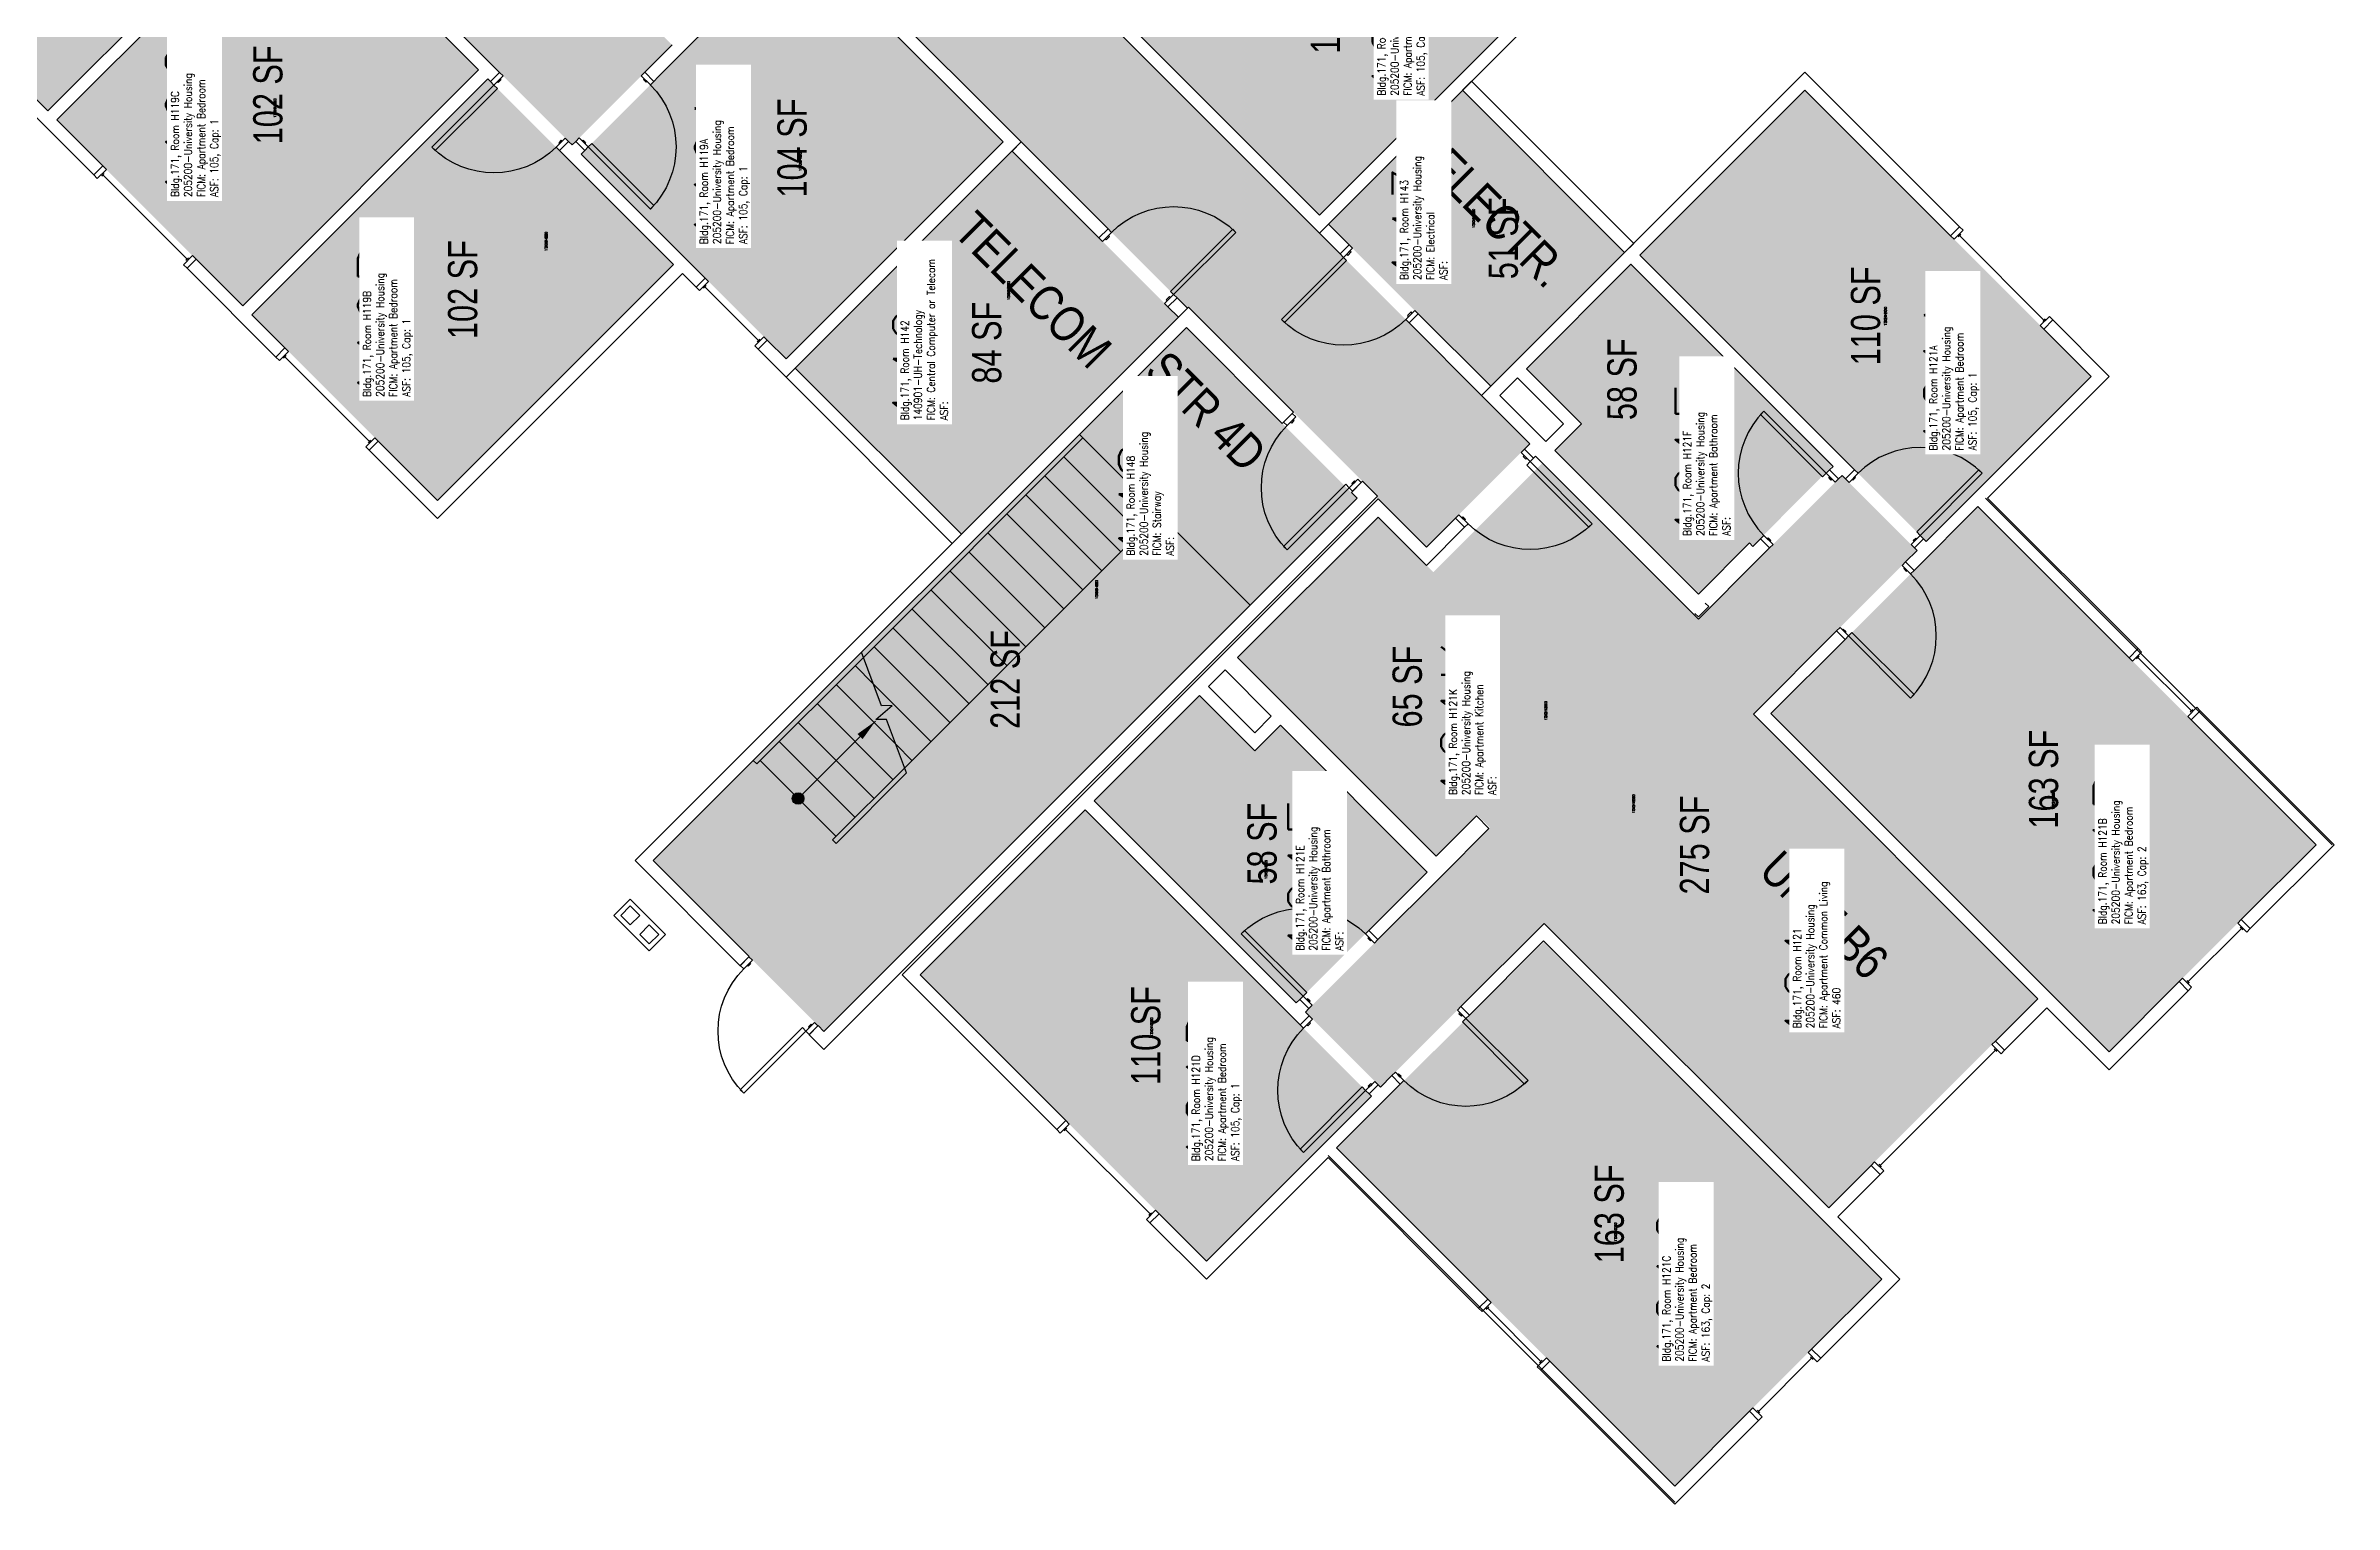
# Model space of a CAD drawing. Header units: inches. Extents: x -183 to 3698, y -798 to 1721.
# Drawn here: x 2760 to 3698, y -66 to 532 of the extents above; entities that cross this region are included whole.
import ezdxf
from ezdxf.enums import TextEntityAlignment as Align

# ---------------------------------------------------------------- set-up
doc = ezdxf.new("R2010")
doc.units = ezdxf.units.IN
doc.header["$LTSCALE"] = 96
doc.header["$MEASUREMENT"] = 0
doc.layers.get('0').update_dxf_attribs({"plot": 0})
for name, color, linetype in [('A-AREA-IDEN', 1, 'Continuous'), ('A-DOOR', 2, 'Continuous'), ('A-FLOR', 3, 'Continuous'), ('A-GLAZ', 1, 'Continuous'), ('A-IDEN-RNUM', 7, 'Continuous'), ('A-IDEN-SNUM', 4, 'Continuous'), ('A-IDEN-VNUM', 4, 'Continuous'), ('A-WALL', 5, 'Continuous'), ('AREA-TEXT', 3, 'Continuous'), ('Rooms-Category-Color', 7, 'Continuous'), ('Rooms-College-Color', 7, 'Continuous'), ('Rooms-Department-Color', 7, 'Continuous'), ('Rooms-Division-Color', 7, 'Continuous'), ('Rooms-Information', 7, 'Continuous')]:
    doc.layers.add(name, color=color, linetype=linetype)
doc.styles.add('AREA', font='arial.ttf', dxfattribs={"width": 0.75, "height": 12})
doc.styles.add('DIMS', font='ARIALN.TTF')
doc.styles.add('ROOMSNUMBER', font='txt.shx', dxfattribs={"height": 0.03})
doc.styles.add('ROOMVNUMBER', font='simplex.shx', dxfattribs={"width": 0.85})
doc.styles.get("Standard").update_dxf_attribs({"font": 'ARIALN.TTF'})
doc.dimstyles.new('NBA 2004', dxfattribs={"dimscale": 128, "dimtxt": 0.125, "dimasz": 0.09375, "dimexe": 0.125, "dimexo": 0.125, "dimgap": 0.0625, "dimtad": 1, "dimdec": 3, "dimzin": 3, "dimdsep": 46, "dimlunit": 4, "dimtxsty": 'DIMS', "dimblk": 'ARCHTICK', "dimcen": 0.09375, "dimdle": 0.125, "dimclrd": 256, "dimclre": 256, "dimclrt": 2, "dimadec": 0, "dimazin": 0, "dimtfac": 0.75, "dimtdec": 3, "dimtmove": 2, "dimatfit": 2, "dimfxl": 0.125, "dimfrac": 2, "dimtolj": 1, "dimtzin": 0, "dimlwd": -1, "dimlwe": -1, "dimarcsym": 0})

# ---------------------------------------------------------------- blocks, each defined once
blk = doc.blocks.new('_ArchTick')
at = {"color": 0, "linetype": 'ByBlock', "const_width": 0.15}
blk.add_lwpolyline([(-0.5, -0.5), (0.5, 0.5)], dxfattribs=at)

msp = doc.modelspace()

# ---------------------------------------------------------------- hatches: boundary and pattern name
at = {"layer": 'A-FLOR'}
h = msp.add_hatch(color=256, dxfattribs=at)
edge = h.paths.add_edge_path()
edge.add_line((3068.53, 225.87), (3070.35, 224.05))
edge.add_ellipse((3068.03, 223.55), major_axis=(1.68, 1.68), ratio=1, start_angle=270, end_angle=327.17709, ccw=False)
edge.add_line((3069.71, 221.86), (3066.34, 225.23))
edge.add_ellipse((3068.03, 223.55), major_axis=(1.68, 1.68), ratio=1, start_angle=32.82291, end_angle=90, ccw=False)
edge = h.paths.add_edge_path()
edge.add_line((3070.35, 224.05), (3068.53, 225.87))
edge.add_ellipse((3068.03, 223.55), major_axis=(1.68, 1.68), ratio=1, start_angle=327.17709, end_angle=392.82291, ccw=False)
edge = h.paths.add_edge_path()
edge.add_line((3068.03, 223.55), (3069.71, 221.86))
edge.add_ellipse((3068.03, 223.55), major_axis=(-1.68, 1.68), ratio=1, start_angle=90, end_angle=180, ccw=False)
edge.add_line((3066.34, 221.86), (3068.03, 223.55))
edge = h.paths.add_edge_path()
edge.add_line((3066.34, 225.23), (3068.03, 223.55))
edge.add_line((3068.03, 223.55), (3066.34, 221.86))
edge.add_ellipse((3068.03, 223.55), major_axis=(-1.68, 1.68), ratio=1, start_angle=0, end_angle=90, ccw=False)
at = {"layer": 'Rooms-Category-Color', "true_color": 0xadadad}
for points in [[(3325.5, 326.52), (3367.93, 368.94), (2882.39, 854.48), (2900.07, 872.16), (2858.26, 913.97), (2840.58, 896.29), (2753.26, 983.61), (2770.94, 1001.29), (2712.73, 1059.5), (2695.05, 1041.82), (2434.81, 1302.06), (2392.39, 1259.63), (2652.63, 999.4), (2634.95, 981.72), (2693.16, 923.51), (2710.84, 941.18), (2840.97, 811.05), (2823.29, 793.37), (2881.51, 735.16), (2899.18, 752.84), (3195.04, 456.98), (3223.33, 428.69), (3227.57, 424.45), (3228.01, 424.89), (3271.06, 381.85), (3305.44, 347.47), (3304.94, 346.97)], [(3340.26, 513.81), (3406.73, 447.34), (3351.84, 392.46), (3285.37, 458.92)], [(3008.63, 198.09), (3227.13, 416.59), (3297.13, 346.58), (3078.63, 128.09)]]:
    msp.add_hatch(color=253, dxfattribs=at).paths.add_polyline_path(points)
at = {"layer": 'Rooms-Category-Color', "true_color": 0x728ef3}
for points in [[(2975.4, 491.36), (2780.94, 685.82), (2695.38, 600.26), (2599.57, 696.07), (2682.04, 778.54), (2741.53, 719.04), (2815.87, 793.37), (2859.09, 750.15), (2852.76, 743.82), (2856.47, 740.11), (2862.8, 746.44), (2877.79, 731.45), (2842.88, 696.53), (2827.89, 711.52), (2832.43, 716.07), (2828.72, 719.78), (2819.05, 710.11), (2841.47, 687.7), (2851.28, 697.51), (2871.61, 677.18), (2861.79, 667.37), (2986.27, 542.89), (2996.08, 552.7), (3016.41, 532.37)], [(2760.62, 505.32), (2684.25, 581.69), (2780.95, 678.38), (2857.32, 602.01)], [(3197.69, 546.6), (3281.66, 462.64), (3370.58, 551.55), (3286.61, 635.52)], [(2861.02, 598.31), (2937.12, 522.21), (2840.43, 425.51), (2764.33, 501.61)], [(3152.01, 492.59), (3063.09, 403.67), (2979.12, 487.64), (3068.04, 576.56)], [(2920.25, 345.69), (2844.15, 421.79), (2940.85, 518.49), (3016.95, 442.39)], [(3413.01, 446.2), (3480.62, 513.81), (3597.92, 396.52), (3530.3, 328.9)], [(3408.98, 442.63), (3492.16, 360.17), (3459.51, 327.24), (3458.09, 328.65), (3437.23, 307.61), (3378.2, 366.13), (3389.09, 377.12), (3366.36, 399.65), (3410.04, 443.71)], [(3328.33, 316.27), (3373.06, 361), (3436.97, 297.09), (3495.83, 355.95), (3526.59, 325.19), (3459.5, 258.11), (3576.08, 141.52), (3490.35, 55.78), (3373.76, 172.37), (3306.68, 105.28), (3275.92, 136.04), (3351.49, 211.61), (3346.36, 216.74), (3387.11, 257.49)], [(3305.7, 338.89), (3248.16, 281.35), (3329.57, 199.95), (3387.11, 257.49)], [(3466.66, 258.37), (3551.51, 343.22), (3690.11, 204.63), (3605.25, 119.78)], [(3232.52, 265.71), (3189.4, 222.59), (3272.22, 139.77), (3325.87, 193.42), (3265.68, 253.61), (3255.15, 243.08)], [(3118.06, 151.24), (3185.67, 218.86), (3273.71, 130.82), (3302.96, 101.57), (3235.35, 33.95)], [(3288.66, 80.37), (3373.51, 164.69), (3512.1, 26.63), (3427.25, -58.22)]]:
    msp.add_hatch(color=171, dxfattribs=at).paths.add_polyline_path(points)
at = {"layer": 'Rooms-Category-Color', "true_color": 0xe3c5e1}
msp.add_hatch(color=254, dxfattribs=at).paths.add_polyline_path([(3066.79, 399.97), (3155.71, 488.89), (3223.86, 420.74), (3134.94, 331.82)])
at = {"layer": 'Rooms-College-Color', "true_color": 0xadadad}
for points in [[(3325.5, 326.52), (3367.93, 368.94), (2882.39, 854.48), (2900.07, 872.16), (2858.26, 913.97), (2840.58, 896.29), (2753.26, 983.61), (2770.94, 1001.29), (2712.73, 1059.5), (2695.05, 1041.82), (2434.81, 1302.06), (2392.39, 1259.63), (2652.63, 999.4), (2634.95, 981.72), (2693.16, 923.51), (2710.84, 941.18), (2840.97, 811.05), (2823.29, 793.37), (2881.51, 735.16), (2899.18, 752.84), (3195.04, 456.98), (3223.33, 428.69), (3227.57, 424.45), (3228.01, 424.89), (3271.06, 381.85), (3305.44, 347.47), (3304.94, 346.97)], [(2975.4, 491.36), (2780.94, 685.82), (2695.38, 600.26), (2599.57, 696.07), (2682.04, 778.54), (2741.53, 719.04), (2815.87, 793.37), (2859.09, 750.15), (2852.76, 743.82), (2856.47, 740.11), (2862.8, 746.44), (2877.79, 731.45), (2842.88, 696.53), (2827.89, 711.52), (2832.43, 716.07), (2828.72, 719.78), (2819.05, 710.11), (2841.47, 687.7), (2851.28, 697.51), (2871.61, 677.18), (2861.79, 667.37), (2986.27, 542.89), (2996.08, 552.7), (3016.41, 532.37)], [(2760.62, 505.32), (2684.25, 581.69), (2780.95, 678.38), (2857.32, 602.01)], [(3197.69, 546.6), (3281.66, 462.64), (3370.58, 551.55), (3286.61, 635.52)], [(2861.02, 598.31), (2937.12, 522.21), (2840.43, 425.51), (2764.33, 501.61)], [(3152.01, 492.59), (3063.09, 403.67), (2979.12, 487.64), (3068.04, 576.56)], [(2920.25, 345.69), (2844.15, 421.79), (2940.85, 518.49), (3016.95, 442.39)], [(3340.26, 513.81), (3406.73, 447.34), (3351.84, 392.46), (3285.37, 458.92)], [(3413.01, 446.2), (3480.62, 513.81), (3597.92, 396.52), (3530.3, 328.9)], [(3066.79, 399.97), (3155.71, 488.89), (3223.86, 420.74), (3134.94, 331.82)], [(3408.98, 442.63), (3492.16, 360.17), (3459.51, 327.24), (3458.09, 328.65), (3437.23, 307.61), (3378.2, 366.13), (3389.09, 377.12), (3366.36, 399.65), (3410.04, 443.71)], [(3008.63, 198.09), (3227.13, 416.59), (3297.13, 346.58), (3078.63, 128.09)], [(3328.33, 316.27), (3373.06, 361), (3436.97, 297.09), (3495.83, 355.95), (3526.59, 325.19), (3459.5, 258.11), (3576.08, 141.52), (3490.35, 55.78), (3373.76, 172.37), (3306.68, 105.28), (3275.92, 136.04), (3351.49, 211.61), (3346.36, 216.74), (3387.11, 257.49)], [(3305.7, 338.89), (3248.16, 281.35), (3329.57, 199.95), (3387.11, 257.49)], [(3466.66, 258.37), (3551.51, 343.22), (3690.11, 204.63), (3605.25, 119.78)], [(3232.52, 265.71), (3189.4, 222.59), (3272.22, 139.77), (3325.87, 193.42), (3265.68, 253.61), (3255.15, 243.08)], [(3118.06, 151.24), (3185.67, 218.86), (3273.71, 130.82), (3302.96, 101.57), (3235.35, 33.95)], [(3288.66, 80.37), (3373.51, 164.69), (3512.1, 26.63), (3427.25, -58.22)]]:
    msp.add_hatch(color=253, dxfattribs=at).paths.add_polyline_path(points)
at = {"layer": 'Rooms-Department-Color', "true_color": 0xacacac}
for points in [[(3325.5, 326.52), (3367.93, 368.94), (2882.39, 854.48), (2900.07, 872.16), (2858.26, 913.97), (2840.58, 896.29), (2753.26, 983.61), (2770.94, 1001.29), (2712.73, 1059.5), (2695.05, 1041.82), (2434.81, 1302.06), (2392.39, 1259.63), (2652.63, 999.4), (2634.95, 981.72), (2693.16, 923.51), (2710.84, 941.18), (2840.97, 811.05), (2823.29, 793.37), (2881.51, 735.16), (2899.18, 752.84), (3195.04, 456.98), (3223.33, 428.69), (3227.57, 424.45), (3228.01, 424.89), (3271.06, 381.85), (3305.44, 347.47), (3304.94, 346.97)], [(3340.26, 513.81), (3406.73, 447.34), (3351.84, 392.46), (3285.37, 458.92)], [(3008.63, 198.09), (3227.13, 416.59), (3297.13, 346.58), (3078.63, 128.09)]]:
    msp.add_hatch(color=253, dxfattribs=at).paths.add_polyline_path(points)
at = {"layer": 'Rooms-Department-Color', "true_color": 0x604aed}
for points in [[(2975.4, 491.36), (2780.94, 685.82), (2695.38, 600.26), (2599.57, 696.07), (2682.04, 778.54), (2741.53, 719.04), (2815.87, 793.37), (2859.09, 750.15), (2852.76, 743.82), (2856.47, 740.11), (2862.8, 746.44), (2877.79, 731.45), (2842.88, 696.53), (2827.89, 711.52), (2832.43, 716.07), (2828.72, 719.78), (2819.05, 710.11), (2841.47, 687.7), (2851.28, 697.51), (2871.61, 677.18), (2861.79, 667.37), (2986.27, 542.89), (2996.08, 552.7), (3016.41, 532.37)], [(2760.62, 505.32), (2684.25, 581.69), (2780.95, 678.38), (2857.32, 602.01)], [(3197.69, 546.6), (3281.66, 462.64), (3370.58, 551.55), (3286.61, 635.52)], [(2861.02, 598.31), (2937.12, 522.21), (2840.43, 425.51), (2764.33, 501.61)], [(3152.01, 492.59), (3063.09, 403.67), (2979.12, 487.64), (3068.04, 576.56)], [(2920.25, 345.69), (2844.15, 421.79), (2940.85, 518.49), (3016.95, 442.39)], [(3413.01, 446.2), (3480.62, 513.81), (3597.92, 396.52), (3530.3, 328.9)], [(3066.79, 399.97), (3155.71, 488.89), (3223.86, 420.74), (3134.94, 331.82)], [(3408.98, 442.63), (3492.16, 360.17), (3459.51, 327.24), (3458.09, 328.65), (3437.23, 307.61), (3378.2, 366.13), (3389.09, 377.12), (3366.36, 399.65), (3410.04, 443.71)], [(3328.33, 316.27), (3373.06, 361), (3436.97, 297.09), (3495.83, 355.95), (3526.59, 325.19), (3459.5, 258.11), (3576.08, 141.52), (3490.35, 55.78), (3373.76, 172.37), (3306.68, 105.28), (3275.92, 136.04), (3351.49, 211.61), (3346.36, 216.74), (3387.11, 257.49)], [(3305.7, 338.89), (3248.16, 281.35), (3329.57, 199.95), (3387.11, 257.49)], [(3466.66, 258.37), (3551.51, 343.22), (3690.11, 204.63), (3605.25, 119.78)], [(3232.52, 265.71), (3189.4, 222.59), (3272.22, 139.77), (3325.87, 193.42), (3265.68, 253.61), (3255.15, 243.08)], [(3118.06, 151.24), (3185.67, 218.86), (3273.71, 130.82), (3302.96, 101.57), (3235.35, 33.95)], [(3288.66, 80.37), (3373.51, 164.69), (3512.1, 26.63), (3427.25, -58.22)]]:
    msp.add_hatch(color=173, dxfattribs=at).paths.add_polyline_path(points)
at = {"layer": 'Rooms-Division-Color', "true_color": 0xadadad}
for points in [[(3325.5, 326.52), (3367.93, 368.94), (2882.39, 854.48), (2900.07, 872.16), (2858.26, 913.97), (2840.58, 896.29), (2753.26, 983.61), (2770.94, 1001.29), (2712.73, 1059.5), (2695.05, 1041.82), (2434.81, 1302.06), (2392.39, 1259.63), (2652.63, 999.4), (2634.95, 981.72), (2693.16, 923.51), (2710.84, 941.18), (2840.97, 811.05), (2823.29, 793.37), (2881.51, 735.16), (2899.18, 752.84), (3195.04, 456.98), (3223.33, 428.69), (3227.57, 424.45), (3228.01, 424.89), (3271.06, 381.85), (3305.44, 347.47), (3304.94, 346.97)], [(3340.26, 513.81), (3406.73, 447.34), (3351.84, 392.46), (3285.37, 458.92)], [(3008.63, 198.09), (3227.13, 416.59), (3297.13, 346.58), (3078.63, 128.09)]]:
    msp.add_hatch(color=253, dxfattribs=at).paths.add_polyline_path(points)
at = {"layer": 'Rooms-Division-Color', "true_color": 0x604aed}
for points in [[(2975.4, 491.36), (2780.94, 685.82), (2695.38, 600.26), (2599.57, 696.07), (2682.04, 778.54), (2741.53, 719.04), (2815.87, 793.37), (2859.09, 750.15), (2852.76, 743.82), (2856.47, 740.11), (2862.8, 746.44), (2877.79, 731.45), (2842.88, 696.53), (2827.89, 711.52), (2832.43, 716.07), (2828.72, 719.78), (2819.05, 710.11), (2841.47, 687.7), (2851.28, 697.51), (2871.61, 677.18), (2861.79, 667.37), (2986.27, 542.89), (2996.08, 552.7), (3016.41, 532.37)], [(2760.62, 505.32), (2684.25, 581.69), (2780.95, 678.38), (2857.32, 602.01)], [(3197.69, 546.6), (3281.66, 462.64), (3370.58, 551.55), (3286.61, 635.52)], [(2861.02, 598.31), (2937.12, 522.21), (2840.43, 425.51), (2764.33, 501.61)], [(3152.01, 492.59), (3063.09, 403.67), (2979.12, 487.64), (3068.04, 576.56)], [(2920.25, 345.69), (2844.15, 421.79), (2940.85, 518.49), (3016.95, 442.39)], [(3413.01, 446.2), (3480.62, 513.81), (3597.92, 396.52), (3530.3, 328.9)], [(3066.79, 399.97), (3155.71, 488.89), (3223.86, 420.74), (3134.94, 331.82)], [(3408.98, 442.63), (3492.16, 360.17), (3459.51, 327.24), (3458.09, 328.65), (3437.23, 307.61), (3378.2, 366.13), (3389.09, 377.12), (3366.36, 399.65), (3410.04, 443.71)], [(3328.33, 316.27), (3373.06, 361), (3436.97, 297.09), (3495.83, 355.95), (3526.59, 325.19), (3459.5, 258.11), (3576.08, 141.52), (3490.35, 55.78), (3373.76, 172.37), (3306.68, 105.28), (3275.92, 136.04), (3351.49, 211.61), (3346.36, 216.74), (3387.11, 257.49)], [(3305.7, 338.89), (3248.16, 281.35), (3329.57, 199.95), (3387.11, 257.49)], [(3466.66, 258.37), (3551.51, 343.22), (3690.11, 204.63), (3605.25, 119.78)], [(3232.52, 265.71), (3189.4, 222.59), (3272.22, 139.77), (3325.87, 193.42), (3265.68, 253.61), (3255.15, 243.08)], [(3118.06, 151.24), (3185.67, 218.86), (3273.71, 130.82), (3302.96, 101.57), (3235.35, 33.95)], [(3288.66, 80.37), (3373.51, 164.69), (3512.1, 26.63), (3427.25, -58.22)]]:
    msp.add_hatch(color=173, dxfattribs=at).paths.add_polyline_path(points)

# ---------------------------------------------------------------- linework, layer by layer
at = {"layer": 'A-DOOR'}
for p, q in [((3191.33, 453.27), (3195.04, 456.98)), ((3192.74, 451.85), (3191.33, 453.27)), ((3196.46, 455.56), (3192.74, 451.85)), ((3195.22, 454.33), (3193.8, 452.91)), ((3193.8, 452.91), (3194.25, 452.47)), ((3194.25, 452.47), (3195.66, 453.89)), ((3195.04, 456.98), (3196.46, 455.56)), ((3195.66, 453.89), (3195.22, 454.33)), ((3220.67, 431.35), (3246.13, 456.8)), ((3247.37, 455.56), (3221.91, 430.11)), ((3246.13, 456.8), (3247.37, 455.56)), ((3293.86, 450.44), (3290.15, 446.73)), ((3295.27, 449.02), (3293.86, 450.44)), ((3266.11, 419.86), (3291.56, 445.31)), ((3292.8, 444.07), (3267.34, 418.62)), ((3290.15, 446.73), (3291.56, 445.31)), ((3291.56, 445.31), (3295.27, 449.02)), ((3291.56, 445.31), (3292.8, 444.07)), ((3292.8, 446.55), (3294.21, 447.96)), ((3293.24, 446.11), (3292.8, 446.55)), ((3294.66, 447.52), (3293.24, 446.11)), ((3294.21, 447.96), (3294.66, 447.52)), ((3221.91, 430.11), (3218.2, 426.4)), ((3218.2, 426.4), (3219.61, 424.98)), ((3218.82, 427.9), (3220.23, 429.31)), ((3219.26, 427.46), (3218.82, 427.9)), ((3220.67, 428.87), (3219.26, 427.46)), ((3219.61, 424.98), (3223.33, 428.69)), ((3220.23, 429.31), (3220.67, 428.87)), ((3221.91, 430.11), (3220.67, 431.35)), ((3223.33, 428.69), (3221.91, 430.11)), ((3317.02, 419.86), (3320.73, 423.57)), ((3319.23, 422.95), (3317.81, 421.54)), ((3318.26, 421.09), (3319.67, 422.51)), ((3322.14, 422.15), (3318.43, 418.44)), ((3319.67, 422.51), (3319.23, 422.95)), ((3320.73, 423.57), (3322.14, 422.15)), ((3267.34, 418.62), (3266.11, 419.86)), ((3318.43, 418.44), (3317.02, 419.86)), ((3317.81, 421.54), (3318.26, 421.09))]:
    msp.add_line(p, q, dxfattribs=at)
for points in [[(2943.4, 515.93), (2944.81, 514.52), (2919.36, 489.06), (2917.94, 490.48)], [(2947.11, 519.65), (2945.7, 521.06), (2941.99, 517.35), (2943.4, 515.93)], [(2945.88, 518.41), (2946.23, 518.06), (2945.17, 516.99), (2944.81, 517.35)], [(3003.77, 519.73), (3005.18, 521.15), (3008.89, 517.44), (3007.48, 516.02)], [(3005.01, 518.5), (3004.65, 518.14), (3005.71, 517.08), (3006.07, 517.44)], [(2972.57, 494.19), (2973.98, 492.78), (2970.27, 489.06), (2968.86, 490.48)], [(2971.33, 492.95), (2970.98, 493.31), (2969.92, 492.25), (2970.27, 491.89)], [(2978.31, 494.28), (2976.9, 492.86), (2980.61, 489.15), (2982.02, 490.57)], [(2979.55, 493.04), (2979.9, 493.39), (2980.96, 492.33), (2980.61, 491.98)], [(2982.02, 490.57), (2983.44, 491.98), (3008.89, 466.52), (3007.48, 465.11)], [(3271.94, 379.9), (3270.53, 381.32), (3266.99, 377.78), (3268.4, 376.37)], [(3270.88, 378.84), (3271.23, 378.49), (3270.17, 377.43), (3269.82, 377.78)], [(3489.29, 356.83), (3487.87, 355.42), (3462.42, 380.88), (3463.83, 382.29)], [(3364.31, 365.32), (3365.72, 366.73), (3369.43, 363.02), (3368.02, 361.61)], [(3365.54, 364.08), (3365.19, 363.73), (3366.25, 362.67), (3366.6, 363.02)], [(3368.02, 361.61), (3366.6, 360.19), (3392.06, 334.74), (3393.47, 336.15)], [(3493, 353.12), (3494.41, 354.54), (3490.7, 358.25), (3489.29, 356.83)], [(3498.68, 353.1), (3497.26, 354.52), (3500.97, 358.23), (3502.39, 356.81)], [(3527.84, 331.36), (3526.43, 332.77), (3551.89, 358.23), (3553.3, 356.81)], [(3293.86, 350.91), (3292.45, 352.33), (3266.99, 326.87), (3268.4, 325.46)], [(3297.4, 354.45), (3298.81, 353.03), (3295.27, 349.5), (3293.86, 350.91)], [(3296.33, 353.39), (3295.98, 353.74), (3294.92, 352.68), (3295.27, 352.33)], [(3491.76, 354.36), (3491.41, 354.01), (3490.35, 355.07), (3490.7, 355.42)], [(3499.91, 354.34), (3500.27, 353.99), (3501.33, 355.05), (3500.97, 355.4)], [(3338.85, 339.86), (3337.44, 338.45), (3341.15, 334.74), (3342.56, 336.15)], [(3340.09, 338.63), (3340.44, 338.98), (3341.5, 337.92), (3341.15, 337.57)], [(3467.54, 327.67), (3466.13, 326.25), (3462.42, 329.96), (3463.83, 331.38)], [(3466.31, 328.9), (3466.66, 329.26), (3465.6, 330.32), (3465.25, 329.96)], [(3524.13, 327.65), (3525.55, 326.23), (3529.26, 329.94), (3527.84, 331.36)], [(3525.37, 328.88), (3525.02, 329.24), (3526.08, 330.3), (3526.43, 329.94)], [(3520.47, 319.08), (3521.89, 320.49), (3525.33, 317.04), (3523.92, 315.63)], [(3521.44, 318.1), (3521.09, 317.75), (3522.15, 316.69), (3522.5, 317.04)], [(3495.02, 293.62), (3493.6, 292.21), (3497.05, 288.76), (3498.46, 290.17)], [(3495.99, 292.65), (3496.34, 293), (3497.4, 291.94), (3497.05, 291.59)], [(3498.46, 290.17), (3499.88, 291.59), (3525.33, 266.13), (3523.92, 264.72)], [(3275.03, 142.58), (3276.45, 144), (3250.99, 169.45), (3249.58, 168.04)], [(3304.2, 164.32), (3305.62, 165.74), (3301.9, 169.45), (3300.49, 168.04)], [(3302.96, 165.56), (3302.61, 165.21), (3301.55, 166.27), (3301.9, 166.62)], [(3049.29, 157.25), (3047.88, 158.67), (3044.34, 155.13), (3045.75, 153.72)], [(3048.23, 156.19), (3048.58, 155.84), (3047.52, 154.78), (3047.17, 155.13)], [(3278.75, 138.87), (3277.33, 137.45), (3273.62, 141.17), (3275.03, 142.58)], [(3277.51, 140.11), (3277.86, 140.46), (3276.8, 141.52), (3276.45, 141.17)], [(3074.75, 131.8), (3076.16, 130.38), (3072.62, 126.85), (3071.21, 128.26)], [(3278.87, 133.09), (3277.46, 134.5), (3273.74, 130.79), (3275.16, 129.37)], [(3277.63, 131.85), (3277.99, 131.5), (3276.93, 130.44), (3276.57, 130.79)], [(3338.23, 136.84), (3339.65, 138.25), (3343.1, 134.81), (3341.68, 133.39)], [(3339.21, 135.87), (3338.85, 135.51), (3339.91, 134.45), (3340.27, 134.81)], [(3341.68, 133.39), (3340.27, 131.98), (3365.72, 106.52), (3367.14, 107.94)], [(3071.21, 128.26), (3069.8, 129.68), (3044.34, 104.22), (3045.75, 102.81)], [(3073.68, 130.74), (3073.33, 131.09), (3072.27, 130.03), (3072.62, 129.68)], [(3300.61, 103.92), (3299.2, 105.33), (3273.74, 79.88), (3275.16, 78.46)], [(3304.33, 107.63), (3305.74, 106.22), (3302.03, 102.5), (3300.61, 103.92)], [(3303.09, 106.39), (3302.74, 106.75), (3301.67, 105.69), (3302.03, 105.33)], [(3312.78, 111.38), (3311.36, 109.97), (3314.81, 106.52), (3316.23, 107.94)], [(3313.75, 110.41), (3314.1, 110.76), (3315.16, 109.7), (3314.81, 109.35)]]:
    msp.add_lwpolyline(points, close=True, dxfattribs=at)
at = {"layer": 'A-DOOR', "extrusion": (0, 0, -1)}
for centre, start, end in [((-2982.02, 490.57), 135, 225), ((-2943.4, 515.93), 225, 315), ((-3221.91, 430.11), 45, 135), ((-3291.56, 445.31), 225, 315), ((-3293.86, 350.91), 315, 45), ((-3368.02, 361.61), 225, 315), ((-3275.03, 142.58), 45, 135), ((-3071.21, 128.26), 315, 45), ((-3300.61, 103.92), 315, 45), ((-3341.68, 133.39), 225, 315)]:
    msp.add_arc(centre, 36, start, end, dxfattribs=at)
at = {"layer": 'A-DOOR'}
for centre, start, end in [((3489.29, 356.83), 135, 225), ((3527.84, 331.36), 45, 135), ((3498.46, 290.17), 315, 45)]:
    msp.add_arc(centre, 36, start, end, dxfattribs=at)
at = {"layer": 'A-FLOR'}
for p, q in [((3094.77, 281.4), (3051.06, 237.69)), ((3098.85, 270.51), (3091.36, 277.99)), ((3108.16, 245.64), (3083.58, 270.21)), ((3099.14, 223.55), (3068.03, 254.66)), ((3106.92, 231.32), (3075.81, 262.44)), ((3091.36, 215.77), (3060.25, 246.88)), ((3051.06, 237.69), (3049.64, 239.1)), ((3083.58, 207.99), (3052.47, 239.1)), ((3111.71, 236.12), (3082.17, 206.57)), ((3112.48, 234.06), (3083.58, 205.16)), ((3082.17, 206.57), (3083.58, 205.16))]:
    msp.add_line(p, q, dxfattribs=at)
msp.add_lwpolyline([(3112.48, 234.06), (3104.31, 255.95), (3099.92, 255.9), (3106.58, 261.62), (3102.19, 261.57), (3094, 283.46)], dxfattribs=at)
msp.add_circle((3068.03, 223.55), 2.38, dxfattribs=at)
at = {"layer": 'A-GLAZ'}
for p, q in [((2783.59, 479.69), (2782.53, 478.63)), ((2783.06, 479.16), (2817.71, 444.52)), ((3544.47, 454.74), (3543.41, 453.68)), ((3543.94, 454.21), (3578.58, 419.57)), ((2818.24, 445.05), (2817.18, 443.99)), ((3030.37, 433.74), (3029.31, 432.68)), ((3029.84, 433.21), (3051.76, 411.29)), ((3579.11, 420.1), (3578.05, 419.04)), ((2858.21, 405.08), (2857.15, 404.02)), ((2857.68, 404.55), (2892.33, 369.9)), ((3052.29, 411.82), (3051.23, 410.76)), ((2892.86, 370.43), (2891.8, 369.37)), ((3617.61, 281.87), (3616.55, 280.81)), ((3617.08, 281.34), (3639, 259.42)), ((3639.53, 259.95), (3638.47, 258.89)), ((3637.59, 148.4), (3659.51, 170.32)), ((3658.98, 170.85), (3660.04, 169.79)), ((3637.06, 148.93), (3638.12, 147.87)), ((3558.76, 120.48), (3511.38, 73.11)), ((3558.23, 121.01), (3559.29, 119.95)), ((3177.12, 87.4), (3178.18, 88.46)), ((3177.65, 87.93), (3212.3, 53.28)), ((3510.85, 73.64), (3511.91, 72.58)), ((3211.77, 52.75), (3212.83, 53.81)), ((3349.99, 14.24), (3351.05, 15.3)), ((3350.52, 14.77), (3372.44, -7.15)), ((3371.91, -7.68), (3372.97, -6.62)), ((3483.45, -5.73), (3461.53, -27.65)), ((3482.92, -5.2), (3483.98, -6.26)), ((3461, -27.12), (3462.06, -28.18))]:
    msp.add_line(p, q, dxfattribs=at)
for points in [[(2780.85, 477.66), (2779.44, 479.08), (2783.15, 482.79), (2784.57, 481.37)], [(3541.73, 452.71), (3540.31, 454.13), (3544.02, 457.84), (3545.44, 456.42)], [(2816.21, 442.31), (2817.62, 440.89), (2821.34, 444.6), (2819.92, 446.02)], [(3027.63, 431.7), (3026.22, 433.12), (3029.93, 436.83), (3031.34, 435.42)], [(3050.26, 409.08), (3051.67, 407.66), (3055.38, 411.38), (3053.97, 412.79)], [(3577.08, 417.36), (3578.5, 415.94), (3582.21, 419.65), (3580.79, 421.07)], [(2855.47, 403.04), (2854.06, 404.46), (2857.77, 408.17), (2859.18, 406.76)], [(2890.83, 367.69), (2892.24, 366.27), (2895.95, 369.99), (2894.54, 371.4)], [(3614.87, 279.84), (3613.46, 281.25), (3617.17, 284.96), (3618.59, 283.55)], [(3637.5, 257.21), (3638.92, 255.79), (3642.63, 259.51), (3641.21, 260.92)], [(3661.72, 168.82), (3663.13, 170.23), (3659.42, 173.95), (3658.01, 172.53)], [(3639.09, 146.19), (3637.68, 144.78), (3633.97, 148.49), (3635.38, 149.9)], [(3560.97, 118.98), (3562.38, 120.4), (3558.67, 124.11), (3557.26, 122.69)], [(3179.16, 90.14), (3177.74, 91.56), (3174.03, 87.84), (3175.44, 86.43)], [(3512.89, 70.9), (3511.47, 69.48), (3507.76, 73.2), (3509.17, 74.61)], [(3214.51, 54.79), (3215.93, 53.37), (3212.21, 49.66), (3210.8, 51.07)], [(3352.02, 16.98), (3350.61, 18.4), (3346.89, 14.68), (3348.31, 13.27)], [(3374.65, -5.65), (3376.06, -7.06), (3372.35, -10.77), (3370.93, -9.36)], [(3485.66, -7.24), (3487.08, -5.82), (3483.36, -2.11), (3481.95, -3.52)], [(3463.04, -29.86), (3461.62, -31.28), (3457.91, -27.57), (3459.32, -26.15)]]:
    msp.add_lwpolyline(points, close=True, dxfattribs=at)
at = {"layer": 'A-WALL'}
for p, q in [((2857.31, 602.02), (2760.61, 505.33)), ((2764.33, 501.61), (2861.02, 598.31)), ((3159.42, 492.6), (3068.47, 583.55)), ((2945.7, 521.06), (2894.17, 572.59)), ((3010.75, 519.29), (3068.03, 576.57)), ((3068.03, 576.57), (3152, 492.6)), ((2890.46, 568.88), (2937.12, 522.21)), ((3281.66, 455.21), (3190.71, 546.16)), ((3197.69, 546.6), (3281.66, 462.64)), ((3378.01, 551.55), (3281.66, 455.21)), ((3281.66, 462.64), (3370.58, 551.55)), ((3016.41, 532.37), (3007.04, 523)), ((2760.61, 505.33), (2746.76, 519.18)), ((2937.12, 522.21), (2840.43, 425.51)), ((2844.14, 421.8), (2940.84, 518.5)), ((2940.84, 518.5), (2941.99, 517.35)), ((2941.99, 517.35), (2945.7, 521.06)), ((3007.04, 523), (3005.18, 521.15)), ((3005.18, 521.15), (3008.89, 517.44)), ((3008.89, 517.44), (3010.75, 519.29)), ((3343.98, 517.52), (3340.26, 513.81)), ((3410.44, 451.06), (3343.98, 517.52)), ((3348.13, 388.74), (3480.62, 521.24)), ((3480.62, 521.24), (3544.02, 457.84)), ((2743.05, 515.47), (2779.44, 479.08)), ((3340.26, 513.81), (3406.73, 447.34)), ((3480.62, 513.81), (3413.01, 446.2)), ((3540.31, 454.13), (3480.62, 513.81)), ((2783.15, 482.79), (2764.33, 501.61)), ((2973.98, 492.78), (2970.27, 489.06)), ((2970.27, 489.06), (3016.94, 442.39)), ((2975.4, 491.36), (2973.98, 492.78)), ((2976.9, 492.86), (2975.4, 491.36)), ((2980.61, 489.15), (2976.9, 492.86)), ((2979.11, 487.65), (2980.61, 489.15)), ((3023.92, 442.84), (2979.11, 487.65)), ((3063.08, 396.26), (3159.42, 492.6)), ((3152, 492.6), (3063.08, 403.68)), ((3159.42, 492.6), (3155.71, 488.89)), ((3155.71, 488.89), (3191.33, 453.27)), ((3195.04, 456.98), (3159.42, 492.6)), ((2779.44, 479.08), (2783.15, 482.79)), ((3191.33, 453.27), (3195.04, 456.98)), ((3285.37, 458.92), (3281.66, 455.21)), ((3281.66, 455.21), (3290.15, 446.73)), ((3293.86, 450.44), (3285.37, 458.92)), ((3290.15, 446.73), (3293.86, 450.44)), ((3406.73, 447.34), (3410.44, 451.06)), ((3544.02, 457.84), (3540.31, 454.13)), ((2821.34, 444.6), (2817.62, 440.89)), ((2817.62, 440.89), (2854.06, 404.46)), ((2840.43, 425.51), (2821.34, 444.6)), ((3016.94, 442.39), (2920.24, 345.7)), ((3029.93, 436.83), (3023.92, 442.84)), ((3409.3, 442.48), (3366.5, 399.68)), ((3492.12, 359.66), (3409.3, 442.48)), ((3413.01, 446.2), (3500.97, 358.23)), ((2920.24, 338.27), (3020.65, 438.68)), ((3020.65, 438.68), (3026.22, 433.12)), ((3026.22, 433.12), (3029.93, 436.83)), ((3001.21, 198.09), (3228.01, 424.89)), ((3223.33, 428.69), (3219.61, 424.98)), ((3219.61, 424.98), (3223.86, 420.74)), ((3227.57, 424.45), (3223.33, 428.69)), ((3228.01, 424.89), (3271.06, 381.85)), ((3322.14, 422.15), (3318.43, 418.44)), ((3351.84, 392.46), (3322.14, 422.15)), ((2857.77, 408.17), (2844.14, 421.8)), ((3227.13, 416.59), (3008.63, 198.09)), ((3266.46, 377.25), (3227.13, 416.59)), ((3318.43, 418.44), (3348.13, 388.74)), ((3578.5, 415.94), (3582.21, 419.65)), ((3597.92, 396.52), (3578.5, 415.94)), ((3582.21, 419.65), (3605.34, 396.52)), ((2854.06, 404.46), (2857.77, 408.17)), ((3055.38, 411.38), (3051.67, 407.66)), ((3051.67, 407.66), (3063.08, 396.26)), ((3063.08, 403.68), (3055.38, 411.38)), ((3066.79, 399.97), (3063.08, 396.26)), ((3063.08, 396.26), (3131.23, 328.11)), ((3134.94, 331.82), (3066.79, 399.97)), ((3362.78, 395.97), (3355.56, 388.74)), ((3381.7, 377.06), (3362.78, 395.97)), ((3366.5, 399.68), (3389.12, 377.06)), ((3551.34, 349.94), (3597.92, 396.52)), ((3605.34, 396.52), (3555.48, 346.66)), ((3348.13, 388.74), (3351.84, 392.46)), ((3367.93, 368.94), (3348.13, 388.74)), ((3355.56, 388.74), (3374.47, 369.83)), ((3271.06, 381.85), (3266.46, 377.25)), ((3374.47, 369.83), (3381.7, 377.06)), ((3389.12, 377.06), (3378.19, 366.12)), ((2895.95, 369.99), (2892.24, 366.27)), ((2892.24, 366.27), (2920.24, 338.27)), ((2920.24, 345.7), (2895.95, 369.99)), ((3094.77, 281.4), (3184.7, 371.33)), ((3215.81, 340.22), (3183.29, 372.74)), ((3365.72, 366.73), (3367.93, 368.94)), ((3369.43, 363.02), (3365.72, 366.73)), ((3378.19, 366.12), (3436.97, 307.34)), ((3370.23, 363.82), (3369.43, 363.02)), ((3436.97, 297.09), (3370.23, 363.82)), ((3490.7, 358.25), (3492.12, 359.66)), ((3494.41, 354.54), (3490.7, 358.25)), ((3500.97, 358.23), (3497.26, 354.52)), ((3305.44, 347.47), (3078.63, 120.66)), ((3294.74, 348.97), (3299.34, 353.56)), ((3297.13, 346.58), (3294.74, 348.97)), ((3299.34, 353.56), (3305.44, 347.47)), ((3495.83, 355.95), (3494.41, 354.54)), ((3497.26, 354.52), (3495.83, 355.95)), ((3530.3, 328.9), (3551.34, 349.94)), ((3078.63, 128.09), (3297.13, 346.58)), ((3110.63, 151.24), (3305.7, 346.32)), ((3111.71, 236.12), (3215.81, 340.22)), ((3215.81, 340.22), (3220.76, 335.27)), ((3305.7, 338.89), (3248.16, 281.35)), ((3305.7, 346.32), (3325.5, 326.52)), ((3325.5, 319.09), (3305.7, 338.89)), ((3325.5, 326.52), (3337.44, 338.45)), ((3337.44, 338.45), (3341.15, 334.74)), ((3551.5, 343.21), (3525.33, 317.04)), ((3613.46, 281.25), (3551.5, 343.21)), ((3696.63, 204.62), (3554.59, 346.66)), ((3555.48, 346.66), (3617.17, 284.96)), ((3131.23, 328.11), (3134.94, 331.82)), ((3220.76, 335.27), (3253.29, 302.74)), ((3341.15, 334.74), (3325.5, 319.09)), ((3436.97, 307.34), (3457.91, 328.29)), ((3457.91, 328.29), (3459.32, 326.87)), ((3459.32, 326.87), (3462.42, 329.96)), ((3462.42, 329.96), (3466.13, 326.25)), ((3525.55, 326.23), (3529.26, 329.94)), ((3529.26, 329.94), (3530.3, 328.9)), ((3461.36, 321.48), (3436.97, 297.09)), ((3466.13, 326.25), (3461.36, 321.48)), ((3521.89, 320.49), (3526.59, 325.19)), ((3525.33, 317.04), (3521.89, 320.49)), ((3526.59, 325.19), (3525.55, 326.23)), ((3436.97, 297.97), (3441.2, 302.21)), ((3441.2, 302.21), (3439.79, 303.63)), ((3435.55, 299.39), (3436.97, 297.97)), ((3459.49, 258.09), (3493.6, 292.21)), ((3493.6, 292.21), (3497.05, 288.76)), ((3248.16, 281.35), (3329.57, 199.95)), ((3497.05, 288.76), (3466.65, 258.36)), ((3617.17, 284.96), (3613.46, 281.25)), ((3243.04, 276.22), (3236.22, 269.41)), ((3261.95, 257.31), (3243.04, 276.22)), ((3232.51, 265.7), (3189.39, 222.57)), ((3255.14, 243.07), (3232.51, 265.7)), ((3236.22, 269.41), (3255.14, 250.49)), ((3255.14, 250.49), (3261.95, 257.31)), ((3265.66, 253.6), (3255.14, 243.07)), ((3325.86, 193.4), (3265.66, 253.6)), ((3576.07, 141.51), (3459.49, 258.09)), ((3466.65, 258.36), (3605.24, 119.76)), ((3638.92, 255.79), (3642.63, 259.51)), ((3690.09, 204.62), (3638.92, 255.79)), ((3642.63, 259.51), (3697.52, 204.62)), ((3185.67, 218.86), (3118.06, 151.24)), ((3273.74, 130.79), (3185.67, 218.86)), ((3189.39, 222.57), (3272.2, 139.75)), ((3329.57, 199.95), (3346.01, 216.39)), ((3346.01, 216.39), (3351.14, 211.26)), ((3351.14, 211.26), (3331.51, 191.64)), ((3044.25, 155.04), (3001.21, 198.09)), ((3008.63, 198.09), (3047.96, 158.76)), ((3659.42, 173.95), (3690.09, 204.62)), ((3697.52, 204.62), (3663.13, 170.23)), ((3301.9, 169.45), (3325.86, 193.4)), ((3331.51, 191.64), (3305.62, 165.74)), ((3305.62, 165.74), (3301.9, 169.45)), ((3339.65, 138.25), (3373.76, 172.37)), ((3373.76, 172.37), (3490.35, 55.78)), ((3663.13, 170.23), (3659.42, 173.95)), ((3373.5, 165.21), (3343.1, 134.81)), ((3512.09, 26.62), (3373.5, 165.21)), ((3047.96, 158.76), (3044.25, 155.04)), ((3174.03, 87.84), (3110.63, 151.24)), ((3118.06, 151.24), (3177.74, 91.56)), ((3272.2, 139.75), (3273.62, 141.17)), ((3273.62, 141.17), (3277.33, 137.45)), ((3558.67, 124.11), (3576.07, 141.51)), ((3605.24, 119.76), (3633.97, 148.49)), ((3637.68, 144.78), (3605.24, 112.34)), ((3633.97, 148.49), (3637.68, 144.78)), ((3277.46, 134.5), (3273.74, 130.79)), ((3277.33, 137.45), (3275.92, 136.04)), ((3275.92, 136.04), (3277.46, 134.5)), ((3343.1, 134.81), (3339.65, 138.25)), ((3579.78, 137.8), (3562.38, 120.4)), ((3605.24, 112.34), (3579.78, 137.8)), ((3072.54, 126.76), (3076.25, 130.47)), ((3078.63, 120.66), (3072.54, 126.76)), ((3076.25, 130.47), (3078.63, 128.09)), ((3562.38, 120.4), (3558.67, 124.11)), ((3314.81, 106.52), (3288.65, 80.36)), ((3302.03, 102.5), (3305.74, 106.22)), ((3305.74, 106.22), (3306.68, 105.28)), ((3306.68, 105.28), (3311.36, 109.97)), ((3311.36, 109.97), (3314.81, 106.52)), ((3281.93, 80.53), (3302.96, 101.57)), ((3302.96, 101.57), (3302.03, 102.5)), ((3177.74, 91.56), (3174.03, 87.84)), ((3235.35, 33.95), (3281.93, 80.53)), ((3285.2, 76.38), (3235.35, 26.53)), ((3427.24, -64.78), (3285.2, 77.26)), ((3346.89, 14.68), (3285.2, 76.38)), ((3288.65, 80.36), (3350.61, 18.4)), ((3490.35, 55.78), (3507.76, 73.2)), ((3511.47, 69.48), (3494.06, 52.07)), ((3507.76, 73.2), (3511.47, 69.48)), ((3212.21, 49.66), (3215.93, 53.37)), ((3235.35, 26.53), (3212.21, 49.66)), ((3215.93, 53.37), (3235.35, 33.95)), ((3494.06, 52.07), (3519.52, 26.62)), ((3483.36, -2.11), (3512.09, 26.62)), ((3519.52, 26.62), (3487.08, -5.82)), ((3350.61, 18.4), (3346.89, 14.68)), ((3372.35, -10.77), (3376.06, -7.06)), ((3376.06, -7.06), (3427.24, -58.24)), ((3487.08, -5.82), (3483.36, -2.11)), ((3427.24, -65.66), (3372.35, -10.77)), ((3427.24, -58.24), (3457.91, -27.57)), ((3457.91, -27.57), (3461.62, -31.28)), ((3461.62, -31.28), (3427.24, -65.66))]:
    msp.add_line(p, q, dxfattribs=at)
at = {"layer": 'A-WALL', "extrusion": (0.500323, 0.500323, 0.70665)}
msp.add_line((3176.92, 363.55), (3208.04, 332.44), dxfattribs=at)
at = {"layer": 'A-WALL', "extrusion": (0.498442, 0.498442, 0.709304)}
for p, q in [((3161.37, 348), (3192.48, 316.88)), ((3169.14, 355.77), (3200.26, 324.66))]:
    msp.add_line(p, q, dxfattribs=at)
at = {"layer": 'A-WALL', "extrusion": (0.500319, 0.500319, 0.706655)}
for p, q in [((3153.59, 340.22), (3184.7, 309.11)), ((3145.81, 332.44), (3176.92, 301.33)), ((3138.03, 324.66), (3169.14, 293.55)), ((3130.25, 316.88), (3161.37, 285.77)), ((3114.7, 301.33), (3145.81, 270.21)), ((3122.48, 309.11), (3153.59, 277.99)), ((3106.92, 293.55), (3138.03, 262.44)), ((3099.14, 285.77), (3130.25, 254.66)), ((3098.85, 270.51), (3122.48, 246.88)), ((3108.16, 245.64), (3114.7, 239.1))]:
    msp.add_line(p, q, dxfattribs=at)
at = {"layer": 'A-WALL'}
for points in [[(3007.04, 161.14), (2992.54, 175.64), (2999.26, 182.36), (3013.76, 167.86)], [(2999.26, 171.75), (2995.37, 175.64), (2999.26, 179.53), (3003.15, 175.64)], [(3007.04, 163.97), (3003.15, 167.86), (3007.04, 171.75), (3010.93, 167.86)]]:
    msp.add_lwpolyline(points, close=True, dxfattribs=at)

# ---------------------------------------------------------------- texts
at = {"layer": 'A-AREA-IDEN'}
for s, p in [('ELECTR.', (3349.79, 456.47)), ('TELECOM', (3159.26, 426.94)), ('STR 4D', (3230.17, 377.15)), ('UNIT B6', (3483.48, 170.74))]:
    msp.add_text(s, height=14.4, rotation=315, dxfattribs=at).set_placement(p, align=Align.CENTER)
at = {"layer": 'A-IDEN-RNUM', "style": 'ROOMSNUMBER', "width": 0.85}
for s, p in [('0119-C0', (2853.64, 506.5)), ('0119-A0', (3068.92, 484.55)), ('0143-00', (3344.85, 461.24)), ('0119-B0', (2964.8, 451.88)), ('0142-00', (3154.31, 431.71)), ('0121-A0', (3513.62, 421.19)), ('0121-F0', (3436.71, 350.12)), ('0148-00', (3190.41, 309.18)), ('0121-K0', (3374.46, 259.52)), ('0121-B0', (3582.43, 222.91)), ('0121-00', (3410.44, 221.39)), ('0121-E0', (3259.81, 194.43)), ('0121-D0', (3212.9, 129.9)), ('0121-C0', (3403.02, 45.9))]:
    msp.add_text(s, height=1, rotation=90, dxfattribs=at).set_placement(p, align=Align.MIDDLE_CENTER)
at = {"layer": 'A-IDEN-SNUM', "style": 'ROOMSNUMBER', "width": 0.85}
for s, p in [('1710H119C0', (2853.64, 506.5)), ('1710H119A0', (3068.92, 484.55)), ('1710H14300', (3344.85, 461.24)), ('1710H119B0', (2964.8, 451.88)), ('1710H14200', (3154.31, 431.71)), ('1710H121A0', (3513.62, 421.19)), ('1710H121F0', (3436.71, 350.12)), ('1710H14800', (3190.41, 309.18)), ('1710H121K0', (3374.46, 259.52)), ('1710H121B0', (3582.43, 222.91)), ('1710H12100', (3410.44, 221.39)), ('1710H121E0', (3259.81, 194.43)), ('1710H121D0', (3212.9, 129.9)), ('1710H121C0', (3403.02, 45.9))]:
    msp.add_text(s, height=1, rotation=90, dxfattribs=at).set_placement(p, align=Align.MIDDLE_CENTER)
at = {"layer": 'A-IDEN-VNUM', "style": 'ROOMVNUMBER', "width": 0.85}
for s, p in [('120E', (3314.61, 542.94)), ('119C', (2820.19, 500.51)), ('119A', (3036.94, 481.68)), ('143', (3322.84, 458.79)), ('119B', (2898.89, 418.19)), ('142', (3118.2, 401.28)), ('121A', (3540.71, 397.1)), ('121F', (3438.81, 360.75)), ('148', (3210.77, 345.79)), ('121K', (3342.84, 254.99)), ('121B', (3610.09, 202.02)), ('121E', (3280.17, 190.78)), ('121', (3483.87, 148.03)), ('121D', (3238.55, 104.98)), ('121C', (3431.38, 23.28))]:
    msp.add_text(s, height=22.5, rotation=90, dxfattribs=at).set_placement(p, align=Align.MIDDLE_CENTER)
at = {"layer": 'AREA-TEXT', "style": 'AREA', "width": 0.75}
for s, p in [('104 SF', (3284.14, 549.08)), ('102 SF', (2850.73, 511.91)), ('104 SF', (3065.56, 490.12)), ('51 SF', (3356.97, 453.13)), ('102 SF', (2930.55, 432.09)), ('110 SF', (3505.46, 421.36)), ('84 SF', (3145.32, 410.35)), ('58 SF', (3405.63, 395.38)), ('212 SF', (3152.88, 272.34)), ('65 SF', (3317.64, 269.42)), ('163 SF', (3578.38, 231.5)), ('58 SF', (3258.12, 205.08)), ('275 SF', (3435.37, 204.48)), ('110 SF', (3210.51, 126.41)), ('163 SF', (3400.4, 53.32))]:
    msp.add_text(s, height=12, rotation=90, dxfattribs=at).set_placement(p, align=Align.MIDDLE_CENTER)

# ---------------------------------------------------------------- leaders
at = {"layer": 'A-FLOR'}
msp.add_leader([(3099.75, 255.27), (3068.03, 223.55)], dimstyle='NBA 2004', override={"dimscale": 96, "dimasz": 0.09375, "dimgap": 0.0625, "dimtad": 0}, dxfattribs=at)

# ---------------------------------------------------------------- next in the draw order: texts
at = {"layer": 'Rooms-Information', "char_height": 3.2143, "width": 72, "attachment_point": 7, "rotation": 90, "style": 'ROOMVNUMBER', "bg_fill": 3, "box_fill_scale": 1.5, "bg_fill_color": 256, "bg_fill_true_color": 13158600, "bg_fill_transparency": 0}
for s, insert in [('Bldg.171, Room H120E^M^J205200-University Housing^M^JFICM: Apartment Bedroom^M^JASF: 105, Cap: 1', (3325.86, 511.52)), ('Bldg.171, Room H119C^M^J205200-University Housing^M^JFICM: Apartment Bedroom^M^JASF: 105, Cap: 1', (2831.44, 470)), ('Bldg.171, Room H119A^M^J205200-University Housing^M^JFICM: Apartment Bedroom^M^JASF: 105, Cap: 1', (3048.19, 450.71)), ('Bldg.171, Room H119B^M^J205200-University Housing^M^JFICM: Apartment Bedroom^M^JASF: 105, Cap: 1', (2910.14, 388.14)), ('Bldg.171, Room H142^M^J140901-UH-Technology^M^JFICM: Central Computer or Telecom^M^JASF: ', (3129.45, 378.51)), ('Bldg.171, Room H121A^M^J205200-University Housing^M^JFICM: Apartment Bedroom^M^JASF: 105, Cap: 1', (3551.96, 366.14)), ('Bldg.171, Room H121F^M^J205200-University Housing^M^JFICM: Apartment Bathroom^M^JASF: ', (3450.06, 331.16)), ('Bldg.171, Room H148^M^J205200-University Housing^M^JFICM: Stairway^M^JASF: ', (3222.02, 323.02)), ('Bldg.171, Room H121K^M^J205200-University Housing^M^JFICM: Apartment Kitchen^M^JASF: ', (3354.09, 224.94)), ('Bldg.171, Room H121B^M^J205200-University Housing^M^JFICM: Apartment Bedroom^M^JASF: 163, Cap: 2', (3621.34, 171.97)), ('Bldg.171, Room H121E^M^J205200-University Housing^M^JFICM: Apartment Bathroom^M^JASF: ', (3291.42, 161.18)), ('Bldg.171, Room H121^M^J205200-University Housing^M^JFICM: Apartment Common Living^M^JASF: 460', (3495.12, 129.36)), ('Bldg.171, Room H121D^M^J205200-University Housing^M^JFICM: Apartment Bedroom^M^JASF: 105, Cap: 1', (3249.8, 74.92)), ('Bldg.171, Room H121C^M^J205200-University Housing^M^JFICM: Apartment Bedroom^M^JASF: 163, Cap: 2', (3442.63, -7.23))]:
    msp.add_mtext(s, dxfattribs=dict(at, insert=insert))

# ---------------------------------------------------------------- next in the draw order: texts
at = {"layer": 'Rooms-Information', "insert": (3334.09, 436.02), "char_height": 3.2143, "width": 72, "attachment_point": 7, "rotation": 90, "style": 'ROOMVNUMBER', "bg_fill": 3, "box_fill_scale": 1.5, "bg_fill_color": 256, "bg_fill_true_color": 13158600, "bg_fill_transparency": 0}
msp.add_mtext('Bldg.171, Room H143^M^J205200-University Housing^M^JFICM: Electrical^M^JASF: ', dxfattribs=at)

doc.saveas('drawing.dxf')
